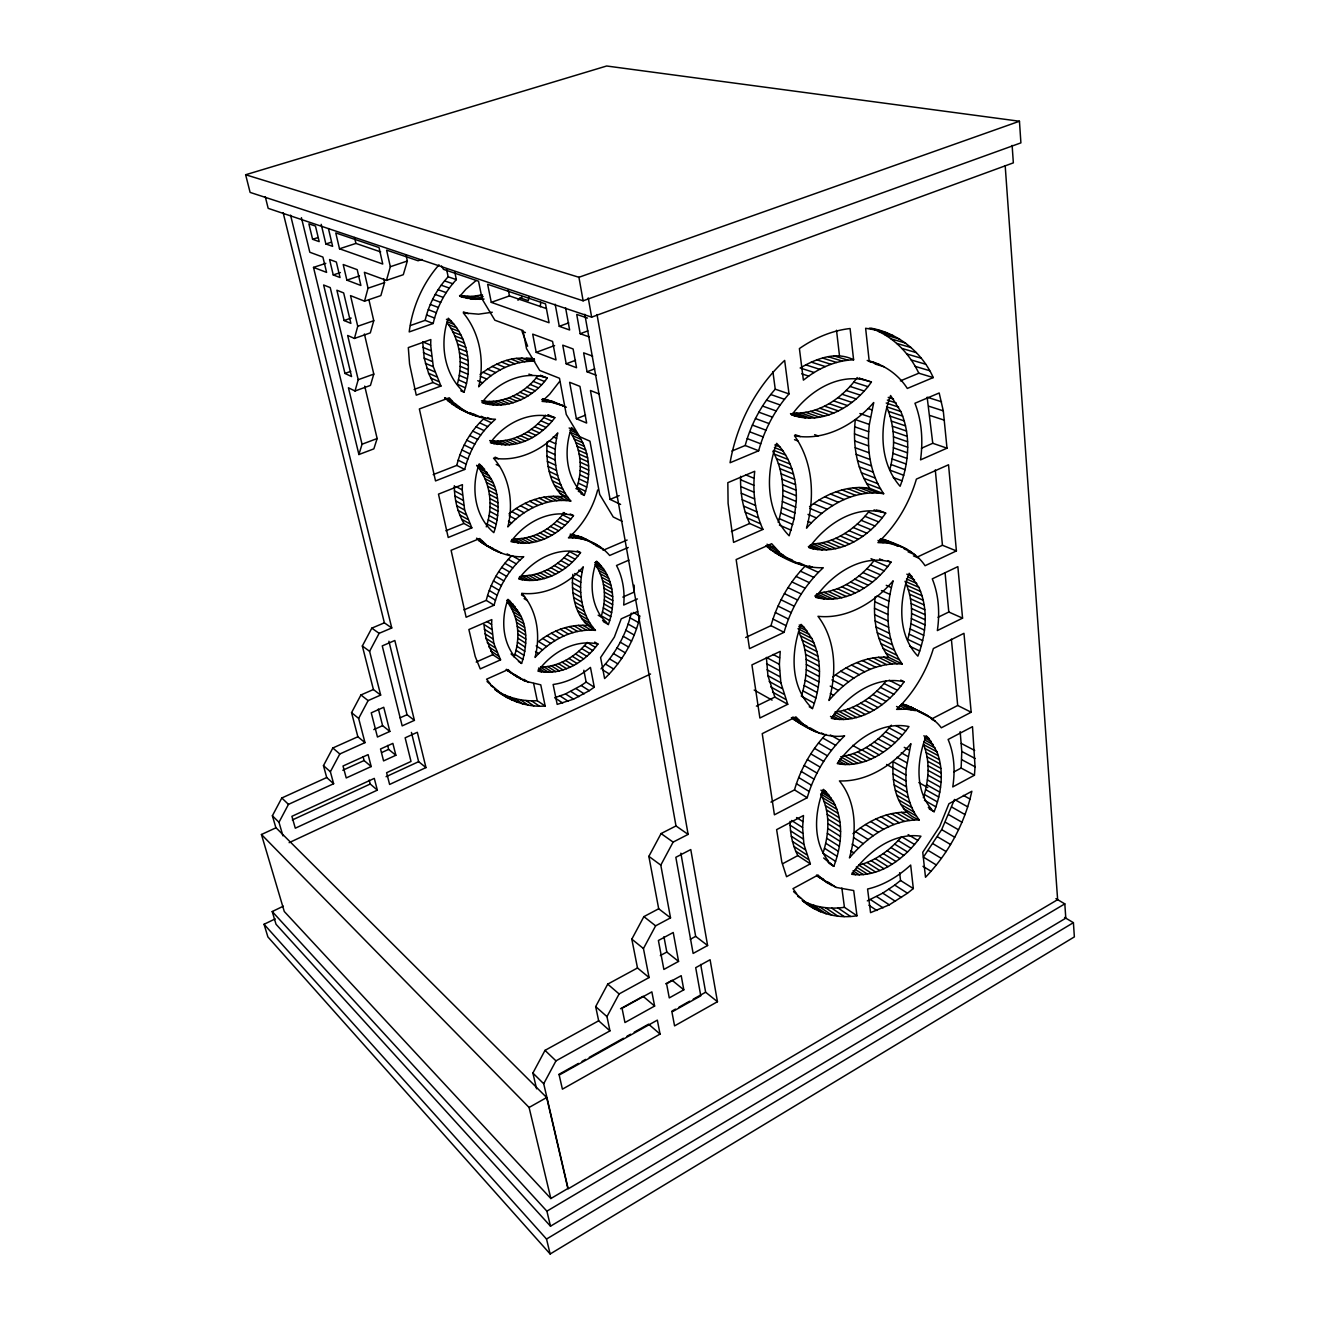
<?xml version="1.0" encoding="UTF-8"?>
<svg xmlns="http://www.w3.org/2000/svg" width="1320" height="1320" viewBox="0 0 1320 1320"><rect width="100%" height="100%" fill="white"/><g stroke="black" fill="none" stroke-linecap="round" stroke-linejoin="round"><path stroke-width="1.5" d="M634.144 585.156L634.128 592.086L622.842 597.086M953.947 771.903L961.141 768.058L961.785 751.459L960.168 731.626M460.779 390.802L463.996 392.221L465.382 387.816L457.314 384.285C463.237 363.528 460.251 339.669 446.803 322.377M465.382 387.816C472.379 363.858 467.082 335.495 448.288 318.219C439.51 343.117 443.734 374.038 463.996 392.221M975.051 766.788L972.493 726.66L948.106 739.481C954.459 754.363 955.185 771.078 952.776 786.918L974.441 775.219L975.051 766.788L961.719 759.677M778.239 522.439C785.169 499.207 784.905 472.725 772.827 451.192M486.271 526.845C493.218 506.484 490.891 482.08 476.635 465.333C500.231 476.949 501.567 510.378 493.812 532.653C474.227 516.169 470.844 486.915 479.209 463.848L484.688 469.359M796.257 501.484C797.181 480.661 791.488 458.584 776.671 443.322C765.534 473.286 765.534 511.681 789.162 535.804L794.095 518.743L796.257 501.484L782.76 495.874M814.357 703.279L801.339 696.152C808.021 675.378 808.88 651.568 798.583 631.785L811.767 638.434C822.904 660.132 820.908 686.317 812.476 708.576L809.242 706.778M514.107 656.981C520.294 639.078 519.238 617.711 507.523 602.25C528.611 613.536 528.627 643.351 521.582 663.432L518.413 661.386M835.577 861.366L822.954 853.215C829.207 834.141 830.511 812.047 820.644 793.93L833.432 801.702C844.14 821.601 841.632 845.922 833.794 866.365L829.059 863.28M430.666 345.13L430.832 339.553L408.309 347.589L409.563 364.007L416.262 395.175L440.946 386.05L433.306 366.712L430.666 345.13L422.697 341.847L424.198 358.083L428.571 373.263L432.993 382.503L440.946 386.05M762.96 529.403C754.578 511.368 752.532 490.908 754.726 471.273L727.832 482.674L728.095 503.415L733.573 542.388L762.96 529.403L749.678 523.495C742.83 508.81 740.074 492.409 740.635 476.289M584.248 495.396L577.038 487.212C582.763 469.194 581.113 448.305 570.438 432.415L578.919 436.111C590.535 453.387 591.178 476.19 584.248 495.396L580.882 493.779M570.768 501.022C547.024 497.59 523.446 509.553 507.853 526.928C513.744 503.481 509.784 476.685 493.531 458.139C517.556 462.016 541.909 450.632 557.783 432.91C552.024 455.928 555.027 482.46 570.768 501.022C549.45 491.32 545.556 462.924 547.206 441.82M883.674 493.713L869.781 488.351C856.003 468.484 852.687 443.173 855.327 419.595L869.352 424.446C866.646 448.173 869.864 473.682 883.674 493.713C853.891 489.027 825.363 506.401 806.504 528.165C815.001 497.59 813.367 462.264 794.475 435.765C824.637 441.342 854.469 424.858 873.724 402.534L869.352 424.446M462.231 489.868L462.429 484.638L438.487 494.126L448.222 537.487L471.834 527.851L464.64 510.031L462.231 489.868L455.911 486.519M609.675 620.582L601.375 615.846C606.54 598.917 605.566 579.249 595.171 564.448L603.537 568.92C614.773 585.007 614.955 606.573 608.371 624.525L603.388 621.654M903.705 475.266L889.68 470.085C895.224 449.41 895.372 426.608 886.595 406.791L900.784 411.477C911.08 435.138 909.051 462.561 900.108 486.288C878.46 461.654 879.73 424.66 890.604 395.538L900.784 411.477M595.419 630.382C580.222 613.321 577.764 588.258 583.308 566.808C568.062 584.051 545.111 595.897 521.697 593.323C537.372 610.335 540.705 635.646 535.045 657.459C550.044 640.546 572.286 628.237 595.419 630.382C575.421 620.548 570.867 594.594 572.863 574.315M902.236 664.026C873.378 661.666 846.995 679.404 828.943 700.474C836.896 672.705 836.121 640.052 817.987 616.308C847.258 619.427 874.78 602.349 893.161 580.784C885.406 608.041 884.945 640.183 902.236 664.026L888.805 657.409C875.985 640.183 872.916 617.578 875.193 596.689M779.377 664.339L780.236 651.387L751.938 664.884L759.891 718.014L787.743 704.286L780.846 682.754L779.377 664.339L766.409 657.409L767.91 675.691L774.84 697.092L787.743 704.286M921.327 645.793L907.764 639.358C912.978 620.449 913.506 599.395 905.074 581.295L918.803 587.301C928.702 608.998 926.195 634.392 917.862 656.155C896.957 634.243 899.134 599.759 909.199 573.309L918.803 587.301M491.601 624.525L491.815 619.591L468.88 629.541L475.216 656.502L480.233 668.91L500.577 659.851L493.795 643.385L491.601 624.525L486.915 621.538M919.248 819.918C895.95 811.453 891.841 783.255 893.062 761.64L906.18 768.966C904.909 786.67 907.896 805.712 919.248 819.918C891.33 819.588 866.778 837.441 849.436 857.918C856.894 832.606 856.878 802.263 839.421 780.928C867.751 781.918 893.31 764.56 910.932 743.655L906.18 768.966M802.609 827.508L803.5 815.512L776.622 829.636L781.803 862.026L786.555 876.711L810.348 863.857L803.913 844.404L802.609 827.508L791.587 820.479M923.323 797.742C928.785 780.714 930.32 761.607 923.653 744.678L936.919 751.789C944.394 771.094 941.441 792.841 934.131 811.717L929.23 808.912M540.342 306.735L540.705 302.181M528.908 296.818L528.33 300.679L519.849 297.775M969.986 799.045L971.866 791.257L948.932 803.748L939.724 826.468L922.762 852.274L925.501 877.255C946.539 855.442 962.032 828.3 969.986 799.045L963.385 795.382M601.045 668.91C615.747 653.367 626.389 633.963 631.257 613.107M637.626 611.457L621.241 618.816L614.344 637.131L600.6 657.541L604.61 678.562C621.819 662.244 634.243 640.893 639.655 617.777M410.487 325.495L425.139 320.347C428.917 304.177 436.821 288.964 448.156 276.804L446.572 269.296M439.015 264.858C422.582 283.536 412.286 307.312 409.2 331.93L433.158 323.483C436.969 307.197 444.922 291.868 456.34 279.625L454.773 272.052M433.174 474.622L456.786 465.399C461.01 447.843 470.266 431.508 483.367 419.067L491.502 422.779L495.462 419.248C476.702 418.77 458.337 410.371 444.626 397.765C455.119 401.296 461.785 411.18 472.444 414.628M364.716 386.116L377.14 438.537L373.857 448.866L358.908 454.526L362.043 444.23L348.43 387.783L355.014 391L358.215 379.714L347.671 335.478L354.436 338.432L357.736 326.271L350.526 295.63L364.534 301.174L380.87 295.597L384.549 282.612L383.641 278.652M364.534 301.174L368.033 288.205L364.37 272.299L386.447 280.401L403.293 274.709L407.352 261.013L406.147 255.502M452.611 401.395L449.245 397.815L419.364 408.969L435.517 480.925L464.739 469.441C469.012 451.786 478.335 435.336 491.502 422.779M463.963 609.906L486.238 600.369C490.43 583.457 499.422 567.798 511.88 555.637L519.932 560.175L523.743 556.677C507.029 557.733 491.502 549.78 478.368 540.21L493.713 549.648M486.305 544.698L479.688 538.543L451.093 550.308L466.125 617.248L494.109 605.203C498.349 588.192 507.391 572.434 519.932 560.175M368.907 299.706L373.758 320.71L370.31 332.887L354.436 338.432M597.663 489.951C592.944 508.332 582.747 525.327 568.441 537.851C583.902 537.158 599.593 543.592 609.659 555.472L628.221 547.486M386.447 280.401L390.324 266.722L386.611 250.123L418.077 260.766L421.954 259.462M364.402 333.993L373.791 374.104L370.441 385.407L355.014 391M731.923 451.028L745.189 445.5C750.816 424.792 761.029 405.289 775.236 389.169L772.893 371.596M758.67 450.763C764.379 429.874 774.691 410.19 789.013 393.904L784.658 360.426C755.749 387.222 736.824 424.066 730.059 462.759L758.67 450.763L745.189 445.5M745.652 637.527L770.979 625.647C777.216 603.455 788.914 582.763 805.018 566.247L818.416 572.385L823.251 567.715C802.312 568.425 781.918 558.789 765.913 545.869C777.892 549.07 785.796 559.036 797.164 563.392M779.196 551.925L771.672 543.708L736.147 559.564L749.496 648.648L784.063 632.33C790.383 609.939 802.197 589.083 818.416 572.385M770.929 802.098L794.491 789.904C800.481 769.279 811.305 750.057 825.94 734.332M811.058 729.547L802.989 724.004L795.894 716.909L762.234 733.639L774.411 814.819L807.213 797.726C814.028 774.328 827.013 752.73 844.618 735.851C825.016 738.755 806.767 728.673 791.389 717.684M936.342 864.98L923.422 857.125L941.672 829.62L954.508 799.458L967.692 806.833M275.847 827.574L272.382 815.76L281.803 797.989L326.716 777.546L333.63 783.733L288.469 804.375L278.982 822.278L282.925 835.84M380.655 695.079L373.411 689.518L362.34 645.991L371.811 628.138L384.367 622.826L391.76 627.973L379.12 633.336L369.6 651.321L380.655 695.079L368.115 700.606L358.661 718.41L364.98 742.632L339.801 753.984L330.379 771.755L333.63 783.733M326.716 777.546L323.466 765.649L332.822 747.994L357.868 736.758L364.98 742.632M357.868 736.758L351.549 712.668L360.921 694.98L373.411 689.518M536.596 1088.818L532.884 1073.044L545.011 1050.373L598.669 1020.789L609.956 1030.87L555.967 1060.868L543.708 1083.736L568.178 1188.825L1057.633 899.662L1005.18 165.627M670.527 917.862L658.696 908.77L648.862 856.366L661.072 833.563L675.988 825.94L688.116 834.388L673.117 842.111L660.792 865.128L670.527 917.862L655.628 925.832L643.451 948.552L649.077 977.543L619.113 993.943L606.969 1016.614L609.956 1030.87M598.669 1020.789L595.666 1006.615L607.712 984.143L637.494 967.972L649.077 977.543M637.494 967.972L631.818 939.147L643.88 916.624L658.696 908.77M559.498 381.596L549.681 394.185L542.107 401.395L551.199 402.204L564.086 406.015L542.784 398.673L551.199 402.204M917.829 840.428L920.947 836.203C892.584 832.062 867.224 852.538 851.647 874.269C878.114 877.916 902.335 860.31 917.829 840.428L908.127 834.603M905.768 730.884L908.985 726.561C880.044 720.736 853.182 741.279 837.243 763.603C864.237 768.768 889.861 751.278 905.768 730.884L895.834 725.587M904.101 681.78C874.945 675.246 847.44 695.772 831.352 718.344C860.491 724.433 888.063 704.517 904.101 681.78L900.751 680.097M891.049 562.122C861.399 553.674 832.095 574.068 815.595 597.333C845.245 605.303 874.599 585.568 891.049 562.122L887.634 560.637M885.703 513.134C855.871 503.893 825.808 524.188 809.127 547.767C838.992 556.512 869.072 536.893 885.703 513.134L878.79 510.378M793.204 413.028C819.142 414.414 842.622 397.832 857.241 377.536M862.868 379.566C834.57 374.517 807.708 392.815 791.835 414.909C822.112 425.782 854.287 406.659 871.414 382.024L859.336 378.444M597.96 644.044C574.695 638.748 551.298 652.74 537.966 671.17C561.231 676.219 584.661 662.558 597.96 644.044L594.677 642.081M580.536 552.635C556.924 546.315 532.422 560.076 518.777 578.985C542.388 585.024 566.923 571.642 580.536 552.635L577.219 550.885M570.158 513.958L573.49 515.625C561.66 531.844 542.504 543.856 521.977 543.279L513.892 538.84C533.791 539.434 552.535 528.132 564.284 512.572M548.097 414.81L554.829 417.697C540.788 436.887 512.837 452.727 489.769 440.566C511.285 443.702 532.752 432.168 545.506 415.239M481.486 400.834C503.167 404.316 525.014 392.882 537.9 375.787M547.255 378.015C523.05 369.683 496.353 382.75 482.031 402.633C506.253 410.652 532.983 397.98 547.255 378.015L540.507 375.309M842.044 756.476C861.894 753.291 878.971 740.487 891.396 725.175M847.968 719.218L834.884 712.074C855.525 709.549 873.493 696.547 886.347 680.74M832.87 599.082L819.489 592.779C841.401 591.112 860.624 577.417 874.005 560.654L887.683 566.577M826.683 549.879L813.186 543.939C835.362 542.685 854.947 528.99 868.494 512.077L882.288 517.638M548.493 672.26L540.49 667.128C558.871 666.831 575.817 656.419 587.202 642.444L595.403 647.344M529.617 580.453L521.565 575.817C540.342 576.147 557.964 565.834 569.63 551.595L577.913 556.017M871.53 873.246L858.825 865.128C875.787 860.805 890.34 849.799 901.626 836.682L914.545 844.47M480.067 374.484C495.016 363.149 516.302 352.852 534.715 361.234C513.348 360.608 492.904 371.332 478.681 386.826C484.803 361.581 480.133 333.102 463.27 312.856L478.599 314.176L492.278 312.229M852.967 833.662C867.817 821.255 886.462 811.784 906.23 812.295M508.976 513.86C523.594 501.534 543.196 494.092 562.419 496.914M832.854 676.979C848.48 664.438 868.411 655.512 888.805 657.409M907.483 893.211L913.324 888.558L910.668 865.062C898.458 876.232 883.855 885.291 867.586 889.02L870.557 912.648L889.3 904.827L907.483 893.211L894.729 885.093L882.75 893.145L867.322 900.867M894.729 885.093L900.537 880.489L899.63 872.701M517.935 300.217L522.291 296.851M808.698 376.117L803.385 380.143L799.409 348.579C814.44 338.118 831.781 330.577 850.08 328.531L853.611 359.799C837.391 360.36 821.832 366.811 808.698 376.117L801.735 373.84M809.523 506.715C826.303 493.449 848.182 484.737 869.781 488.351M476.124 280.5L465.861 289.262L459.888 296.274L471.801 299.079L484.06 299.046M587.185 625.564C569.63 623.832 552.189 630.779 538.577 641.536L546.595 646.536M589.297 690.673L594.28 687.192L590.452 667.392C579.777 676.219 566.89 682.605 553.113 684.486L557.188 704.385L573.589 699.138L589.297 690.673L581.179 685.509L565.538 693.908L554.697 697.736L562.683 703.015M581.179 685.509L586.146 682.06L583.836 670.246M275.187 918.901L264.049 924.28L267.877 936.903L550.159 1254L1074.364 936.886L1073.407 922.663L1064.58 917.433M550.159 1254L546.529 1239.051L1073.407 922.663M283.354 906.18L272.217 911.543L276.028 924.264L550.506 1226.197L1065.801 918.159L1064.811 903.87L1055.918 898.656M550.506 1226.197L546.892 1211.166L1064.811 903.87M550.852 1198.543L567.864 1188.511L546.678 1097.53L276.028 827.772L261.442 834.504L284.278 911.493L550.852 1198.543L529.089 1107.464L261.442 834.504M853.611 359.799C835.939 350.774 815.991 358.825 800.184 367.983L814.143 372.504M529.089 1107.464L546.678 1097.53M660.066 1034.072L562.403 1089.165L559.185 1075.074L657.343 1020.129L660.066 1034.072L648.582 1024.171L634.194 1032.207M717.453 1001.715L674.569 1025.888L671.929 1011.961L700.771 995.824L695.706 967.675L710.094 959.739L717.453 1001.715L705.639 992.227L700.672 964.409M558.673 1074.48L578.457 1063.409M582.054 1061.395L585.651 1059.382M589.248 1057.37L623.403 1038.246M627 1036.233L630.597 1034.22M671.88 1011.12L675.444 1009.124M678.991 1007.143L689.65 1001.17M693.198 999.191L705.639 992.227M654.621 1006.054L624.954 1022.538L622.05 1008.298L651.865 991.864L654.621 1006.054L643.087 996.303L620.532 1008.727M683.809 989.818L669.273 997.903L666.583 983.73L681.202 975.678L683.809 989.818L672.111 980.298L665.692 983.829M678.562 961.405L663.878 969.441L658.399 940.5L673.233 932.497L678.562 961.405L666.814 952.05L663.943 936.721M707.602 945.516L693.132 953.436L675.84 857.307L690.772 849.552L707.602 945.516L695.673 936.375L680.856 853.182M660.33 955.564L666.814 952.05M690.294 939.295L695.673 936.375M782.595 863.758L797.808 855.607L810.348 863.857M915.568 710.638L906.361 709.186L896.61 709.385C913.885 692.753 926.508 671.467 933.372 648.533L963.963 633.319L971.173 712.239L941.308 727.798C931.903 715.077 916.03 709.929 902.236 703.741L919.924 711.958M931.458 719.053L957.693 705.474L971.173 712.239M962.56 618.139L937.365 630.564C939.873 613.288 938.899 595.155 932.266 578.853L957.858 566.643L962.56 618.139L948.799 612.018L938.041 617.281M756.376 706.117L774.84 697.092M902.5 547.041L888.211 543.064L877.932 542.602C896.329 525.541 909.397 503.118 916.393 479.111L948.535 464.772L956.406 550.918L925.072 565.719C915.106 550.654 897.369 543.972 880.968 538.659M916.773 557.304L942.447 545.259L956.406 550.918M289.146 842.655L650.562 674.009M377.338 790.135L295.3 828.201L291.901 816.321L374.286 778.387L377.338 790.135L370.243 784.014L369.221 780.12M425.981 767.58L389.614 784.443L386.611 772.712L411.015 761.458L405.141 737.814L417.334 732.286L425.981 767.58L418.638 761.673L411.411 732.418M292.33 819.967L370.243 784.014M386.067 776.704L418.638 761.673M371.2 766.54L346.236 777.958L343.018 766.012L368.099 754.627L371.2 766.54L364.089 760.534L363.066 756.591M395.868 755.271L383.575 760.897L380.523 749.001L392.865 743.391L395.868 755.271L388.641 749.38L387.635 745.437M342.804 770.236L364.089 760.534M381.645 752.565L388.641 749.38M389.846 731.428L377.454 737.022L371.25 712.833L383.74 707.272L389.846 731.428L382.602 725.67L378.378 709.038M414.414 720.357L402.171 725.885L382.255 645.892L394.828 640.497L414.414 720.357L407.038 714.714L388.905 641.239M373.791 729.613L382.602 725.67M400.075 717.832L407.038 714.714M637.428 598.933L623.683 605.055C624.954 591.558 622.891 577.549 616.506 565.505L628.897 560.125M476.19 662.046L492.772 654.703L500.577 659.851M947.001 448.173L920.535 459.871C923.159 440.93 921.904 421.195 914.941 403.26L939.18 392.98L943.288 410.85L947.001 448.173L932.761 443.289L921.459 448.239M731.428 531.498L749.678 523.495M603.091 550.308L627.115 540.029M870.969 328.168C898.342 333.234 921.954 352.192 933.24 377.57L907.318 388.443C898.276 374.253 883.558 364.204 867.191 360.475M900.389 380.886L918.819 373.213L933.24 377.57M599.33 394.02L590.436 390.505L610.071 499.406L619.163 495.611M445.863 530.788L463.947 523.446L471.834 527.851M576.378 418.721L586.658 423.06L579.942 386.364L569.63 382.288L576.378 418.721L585.568 415.123M592.647 356.136L583.638 352.836L587.053 371.761L594.627 368.89M362.043 444.23L377.14 438.537M566.197 363.808L576.543 367.752L573.111 348.959L562.749 345.163L566.197 363.808L575.553 360.294M587.482 318.07L576.724 314.424L580.189 333.729L587.845 330.891M536.201 352.358L556.034 359.931L552.568 341.418L532.702 334.125L536.201 352.358L554.598 345.56M414.1 389.45L432.993 382.503M555.176 304.227L559.267 326.337L568.722 322.872M265.254 196.647L268.174 208.345L591.64 317.147L1013.347 162.855L1012.126 145.414M583.126 300.811L1020.904 142.874L1019.452 121.242L606.672 66L245.636 174.751L250.107 192.406L583.126 300.811L578.935 277.283L245.636 174.751M358.215 379.714L373.791 374.104M344.965 373.428L351.549 376.546L330.231 287.595L323.631 285.004L344.965 373.428L350.757 371.349M578.935 277.283L1019.452 121.242M491.271 302.346L549.07 322.74L545.523 303.88L487.641 284.295L491.271 302.346L509.454 295.927L546.463 308.583M357.736 326.271L373.758 320.71M344.108 320.512L350.873 323.367L343.662 292.924L336.897 290.235L344.108 320.512L351.17 318.087M368.033 288.205L384.549 282.612M346.879 280.137L360.888 285.483L357.209 269.659L343.2 264.512L346.879 280.137L359.518 275.897M390.324 266.722L407.352 261.013M333.25 274.939L340.015 277.513L336.352 262.003L329.571 259.512L333.25 274.939L340.395 272.563M358.908 454.526L313.5 267.399L325.809 263.34M339.504 248.787L382.75 264.049L379.038 247.566L335.775 232.93L339.504 248.787L355.905 243.424L380.655 251.889M321.189 224.334L325.875 243.969L331.287 242.22M312.609 239.299L319.192 241.626L315.463 226.066L308.88 223.839L312.609 239.299L317.971 237.567M467.758 298.452L459.558 295.531L471.702 296.439L482.51 294.871M803.814 901.824C818.582 913.803 838.249 918.868 856.977 915.766L853.693 890.554L836.055 887.403L816.75 875.853M815.1 909.183L802.692 900.653C815.364 907.516 830.28 909.364 844.437 907.318L856.977 915.766M507.375 697.702L494.901 689.452C509.008 700.755 526.961 707.47 545.177 706.035L540.755 684.832L524.799 681.037L506.352 669.801L521.119 679.321M499.587 692.356C510.988 698.742 524.238 701.464 537.256 700.706L545.177 706.035M573.49 515.625C549.731 508.893 524.783 522.522 510.988 541.629L521.977 543.279M526.301 357.967L534.303 358.809M879.945 330.693L865.623 328.267L869.22 361.267L874.318 362.653M570.24 534.121L581.097 536.927L596.953 544.846M554.829 417.697C530.739 409.827 504.553 423.093 490.396 442.744L497.904 444.428M779.047 555.06L792.182 559.928M886.776 332.871L872.388 328.812C893.161 336.468 909.464 353.43 918.819 373.213M869.303 328.135L872.883 329.159M878.939 331.6L893.326 335.659M885.192 334.966L899.596 339.058M471.801 413.424L468.798 412.566L476.883 416.278M891.132 338.926L905.553 343.035M896.726 343.431L911.163 347.572M901.956 348.463L916.393 352.638M906.791 353.974L921.228 358.198M911.229 359.964L925.666 364.237M915.239 366.399L929.676 370.705M868.543 361.218L879.236 364.468M875.044 364.007L883.971 366.729M833.877 355.855L848.018 360.212M828.25 356.73L842.358 361.102M822.591 358.066L836.665 362.455M816.932 359.865L830.973 364.287M941.523 401.758L927.151 397.221L932.761 443.289M811.288 362.125L825.297 366.564M859.006 378.097L871.414 382.024M805.695 364.832L819.687 369.303M853.726 382.107L867.867 386.644M928.933 406.246L943.288 410.85M888.211 397.386L893.541 399.118M850.03 386.43L864.138 391.017M887.353 400.092L896.23 402.979M930.121 415.536L944.443 420.205M886.215 403.029L898.639 407.104M846.136 390.489L860.227 395.109M842.077 394.251L856.135 398.904M888.476 411.361L902.666 416.08M837.87 397.716L851.911 402.418M868.345 408.639L871.876 409.81M890.059 416.147L904.233 420.898M833.547 400.867L847.539 405.587M891.363 421.096L905.52 425.882M859.864 413.539L870.408 417.136M829.092 403.673L843.067 408.441M892.37 426.212L906.526 431.046M448.156 276.804L456.34 279.625M775.236 389.169L789.013 393.904M824.538 406.147L838.481 410.933M893.062 431.459L907.22 436.326M819.918 408.26L833.827 413.077M893.475 436.821L907.599 441.738M444.56 280.879L452.727 283.717M770.764 394.515L784.492 399.3M815.232 410.008L829.125 414.843M479.837 295.498L483.153 296.67M810.513 411.378L824.373 416.229M854.7 426.789L868.708 431.706M893.591 442.282L907.698 447.233M475.778 296.125L482.41 298.468M805.761 412.351L819.621 417.236M325.875 243.969L332.64 246.361L328.433 228.575M559.267 326.337L569.646 330L565.57 307.725M580.189 333.729L589.149 336.88M441.193 285.186L449.344 288.073M766.507 400.141L780.219 404.976M471.702 296.439L479.968 299.376M801.025 412.962L814.852 417.846M467.627 296.455L475.877 299.376M796.323 413.16L810.117 418.06M854.469 433.901L868.445 438.883M893.393 447.793L907.483 452.81M463.567 296.142L471.801 299.079M793.369 413.589L805.431 417.879M790.482 413.605L800.811 417.285M460.515 296.356L463.782 297.528M791.109 414.463L796.273 416.295M438.075 289.724L446.193 292.627M762.531 406.048L776.209 410.949M892.897 453.37L906.972 458.419M854.634 440.896L868.609 445.929M892.122 458.947L906.18 464.046M435.204 294.459L443.305 297.412M758.851 412.186L772.481 417.153M855.211 447.728L869.17 452.81M814.638 434.659L818.087 435.913M891.049 464.524L905.074 469.672M525.409 332.558L522.027 331.32L527.62 346.252M856.185 454.361L870.127 459.492M432.613 299.376L440.698 302.363M755.452 418.539L769.048 423.571M463.419 311.883L468.336 313.714M795.135 434.676L800.266 436.573M467.329 412.022L460.103 408.969M857.554 460.779L871.464 465.943M794.508 439.675L797.923 440.962M893.293 477.543L902.038 480.81M430.303 304.441L438.356 307.461M752.384 425.089L765.946 430.171M859.287 466.917L873.197 472.147M861.399 472.774L875.292 478.055M428.274 309.639L436.326 312.708M749.628 431.788L763.174 436.92M313.5 267.399L326.584 272.382L322.905 257.07L309.82 252.252L301.422 217.668M587.053 371.761L596.046 375.193M863.857 478.318L877.75 483.632M446.424 319.325L451.275 321.189M774.823 444.972L779.905 446.919M884.136 539.55L906.873 549.202M447.562 321.882L454.063 324.373M774.394 447.546L782.892 450.813M866.662 483.516L880.539 488.862M426.558 314.952L434.593 318.054M747.236 438.603L760.732 443.8M448.503 324.637L456.621 327.772M773.718 450.384L785.598 454.987M531.135 358.314L534.501 359.617M864.435 487.674L878.295 493.053M551.463 400.884L566.395 407.253M798.138 722.221L806.998 726.132M450.829 328.218L458.947 331.386M774.428 454.13L788.023 459.426M858.941 487.492L872.784 492.888M425.139 320.347L433.158 323.483M521.4 358L529.798 361.284M853.347 487.822L867.174 493.218M452.909 331.98L461.026 335.164M776.556 458.766L790.152 464.079M516.466 358.446L524.832 361.729M847.671 488.631L861.465 494.059M454.74 335.89L462.874 339.108M778.387 463.617L791.967 468.963M511.516 359.271L519.865 362.571M841.945 489.934L855.707 495.38M456.324 339.95L464.459 343.183M779.905 468.649L793.485 474.045M506.583 360.492L514.899 363.808M836.187 491.733L849.932 497.211M540.26 375.573L543.642 376.926M876.496 509.933L881.678 511.995M874.054 509.85L877.503 511.219M457.627 344.14L465.762 347.408M781.11 473.847L794.673 479.292M501.683 362.092L509.982 365.425M830.445 494.01L844.156 499.521M528.908 374.104L532.257 375.457M536.085 378.097L544.516 381.496M458.683 348.43L466.818 351.714M782.001 479.193L795.547 484.671M496.832 364.072L505.114 367.438M824.752 496.765L838.431 502.309M533.164 381.364L541.58 384.78M864.913 516.318L878.691 521.928M459.476 352.803L467.593 356.12M782.578 484.671L796.108 490.198M492.096 366.432L500.346 369.814M819.109 499.983L832.755 505.56M530.079 384.417L538.477 387.865M861.151 520.311L874.912 525.954M485.76 545.143L493.779 548.807M459.97 357.258L468.105 360.608M745.75 474.886L754.116 478.335M782.826 490.231L796.339 495.808M487.459 369.154L495.693 372.553M813.582 503.646L827.194 509.256M526.845 387.272L535.227 390.736M857.241 524.04L870.969 529.716M460.218 361.762L468.336 365.128M422.862 347.325L430.832 350.658M482.955 372.224L491.172 375.639M740.52 479.737L753.885 485.314M809.869 508.431L821.749 513.397M547.173 399.613L555.621 403.128M881.1 538.939L893.145 543.956M523.479 389.878L531.828 393.376M853.198 527.488L866.893 533.214M904.134 548.889L911.031 551.76M906.576 705.078L928.009 715.803M879.615 539.467L888.211 543.064M908.044 551.826L914.941 554.713M541.645 399.498L546.694 401.626M877.981 540.441L883.13 542.602M913.423 555.868L918.605 558.03M460.168 366.284L468.286 369.683M782.364 501.567L795.861 507.226M519.981 392.254L528.313 395.769M849.007 530.656L862.686 536.415M480.265 376.299L486.816 379.054M808.005 514.371L816.469 517.935M423.373 352.753L431.327 356.103M740.718 486.568L754.05 492.195M516.367 394.383L524.683 397.897M844.717 533.511L858.363 539.286M459.855 370.821L467.973 374.253M781.654 507.276L795.135 512.985M424.198 358.083L432.151 361.465M477.741 380.704L482.641 382.8M741.279 493.234L754.611 498.927M808.005 521.433L811.387 522.868M512.655 396.231L520.955 399.778M840.345 536.035L853.957 541.86M459.278 375.342L467.379 378.807M780.648 512.985L794.095 518.743M508.86 397.815L517.143 401.379M835.89 538.246L849.486 544.087M547.882 415.239L551.248 416.691M425.353 363.297L433.306 366.712M742.236 499.752L755.535 505.478M879.549 558.921L882.964 560.406M505.015 399.135L513.282 402.699M831.369 540.094L844.948 545.968M458.436 379.846L466.505 383.344M779.328 518.678L792.742 524.486M569.135 427.993L574.216 430.204L578.919 436.111M871.018 558.673L874.418 560.142M906.823 574.167L911.971 576.394M543.708 417.516L552.106 421.162M501.105 400.158L509.355 403.738M569.893 430.106L576.675 433.042M826.832 541.596L840.394 547.486M907.632 576.79L914.496 579.777M426.805 368.362L434.758 371.827M743.556 506.055L756.855 511.83M816.932 875.919L823.498 879.07M906.477 578.935L916.773 583.423M497.178 400.884L505.411 404.481M822.278 542.751L835.808 548.658M540.82 420.766L549.202 424.43M779.377 525.063L791.092 530.194M870.474 564.861L884.12 570.817M572.467 435.633L580.948 439.362M493.234 401.329L501.452 404.926M817.723 543.527L831.237 549.45M428.571 373.263L436.524 376.761M745.239 512.127L758.538 517.968M489.291 401.462L497.491 405.058M574.266 439.032L582.763 442.778M906.84 585.387L920.551 591.426M537.784 423.819L546.15 427.515M866.778 568.821L880.391 574.827M485.38 401.296L493.548 404.91M810.381 544.714L822.178 549.912M430.65 377.998L438.603 381.513M747.285 517.952L760.567 523.826M483.12 401.56L489.654 404.448M575.85 442.596L584.331 446.358M809.325 545.853L817.74 549.582M908.325 589.677L922.036 595.749M482.542 402.237L485.809 403.689M808.335 546.629L813.384 548.856M534.583 426.657L542.933 430.369M862.917 572.534L876.513 578.589M577.187 446.308L585.684 450.07M909.546 594.165L923.241 600.254M553.245 436.837L556.611 438.339M886.264 585.321L891.38 587.598M578.292 450.12L586.789 453.931M910.47 598.802L924.165 604.923M531.234 429.264L539.566 433.01M858.907 575.982L872.487 582.07M579.166 454.063L587.647 457.875M911.13 603.587L924.808 609.757M549.054 440.781L555.753 443.8M881.463 590.584L889.977 594.429M527.785 431.656L536.085 435.402M854.782 579.15L868.345 585.271M579.777 458.089L588.258 461.934M911.493 608.504L925.155 614.707M524.205 433.785L532.505 437.547M850.558 582.021L864.089 588.159M766.986 544.236L775.302 548.014M487.476 417.565L490.726 419.05M546.876 445.434L555.241 449.245M877.057 595.798L888.938 601.211M448.206 401.049L456.209 404.695M481.156 416.262L486.04 418.473M809.143 565.818L812.493 567.352M580.156 462.181L588.621 466.042M911.576 613.519L925.221 619.756M452.001 404.002L460.004 407.665M473.319 413.853L481.42 417.549M770.071 549.351L783.354 555.423M798.897 562.666L807.246 566.478M520.542 435.649L528.825 439.428M846.236 584.562L859.749 590.749M455.961 406.642L463.996 410.322M774.444 552.42L787.76 558.509M788.783 559.053L802.131 565.158M546.694 450.813L555.06 454.657M580.272 466.323L588.736 470.217M874.731 601.689L888.294 607.909M911.377 618.618L925.006 624.888M516.796 437.266L525.063 441.061M841.846 586.806L855.327 592.993M479.606 422.829L487.723 426.591M800.432 571.181L813.796 577.368M513.001 438.587L521.235 442.398M837.408 588.703L850.872 594.924M580.14 470.514L588.605 474.424M910.882 623.766L924.495 630.086M546.86 456.142L555.208 460.02M874.483 608.239L888.03 614.526M509.14 439.642L517.357 443.47M832.936 590.255L846.368 596.491M513.249 674.091L516.928 675.807M579.76 474.721L588.225 478.665M910.124 628.963L923.72 635.316M476.058 426.855L484.143 430.633M505.263 440.418L513.463 444.246M796.042 576.411L809.374 582.648M828.432 591.459L841.846 597.729M547.338 461.356L555.687 465.267M874.632 614.658L888.145 620.994M501.369 440.896L509.553 444.741M823.944 592.301L837.342 598.587M579.15 478.912L587.582 482.889M909.084 634.161L922.663 640.563M497.475 441.078L505.642 444.939M548.163 466.471L556.512 470.415M875.143 620.911L888.641 627.28M472.725 431.095L480.793 434.923M493.597 440.979L501.748 444.823M791.901 581.922L805.2 588.208M816.733 593.67L828.432 599.197M815.727 595.006L824.059 598.95M578.275 483.103L586.707 487.096M490.858 442.183L494.109 443.734M814.77 595.963L819.769 598.339M610.071 499.406L620.598 504.405M549.302 471.438L557.65 475.414M876.034 626.951L889.531 633.369M469.639 435.55L477.691 439.411M788.007 587.664L801.273 594M585.601 491.271L577.17 487.245C565.092 470.052 564.729 446.886 571.577 427.564L574.216 430.204M909.579 646.156L919.726 651.007M550.77 476.239L559.102 480.233M877.305 632.775L890.769 639.226M575.899 488.548L579.249 490.165M578.308 491.271L581.658 492.888M552.519 480.843L560.868 484.869M878.922 638.319L892.386 644.82M466.785 440.204L474.82 444.081M784.377 593.637L797.61 600.022M554.582 485.232L562.931 489.274M880.902 643.599L894.349 650.116M495.115 457.132L498.366 458.716M556.924 489.39L565.273 493.465M622 521.251L613.239 516.978L599.692 494.472L589.957 441.16L579.694 436.689L566.264 414.447L559.482 378.262L539.682 370.441L526.532 348.678L523.017 330.561L494.868 320.215L482.18 299.128L478.533 281.209L443.504 269.363L441.474 265.98M883.212 648.549L896.659 655.099M464.211 445.005L472.23 448.915M781.06 599.791L794.26 606.243M559.548 493.284L567.897 497.376M885.852 653.153L899.299 659.736M496.204 464.459L499.455 466.059M557.881 496.435L566.214 500.544M883.724 657.129L897.138 663.745M461.917 449.955L469.904 453.898M778.041 606.094L791.208 612.595M553.261 496.303L561.561 500.428M878.509 657.294L891.924 663.927M548.576 496.567L556.858 500.676M873.197 657.938L886.578 664.587M459.904 455.02L467.89 458.997M775.351 612.529L788.486 619.096M543.84 497.178L552.123 501.319M867.817 659.027L881.166 665.709M478.83 464.887L482.047 466.488M799.227 624.987L804.16 627.462L811.767 638.434M798.732 626.719L806.965 630.861M539.105 498.184L547.355 502.326M862.372 660.577L875.704 667.277M479.061 468.402L487.113 472.444M797.973 628.716L809.506 634.524M563.145 512.523L566.478 514.206M481.255 471.653L489.308 475.712M458.188 460.168L466.158 464.194M772.992 619.063L786.093 625.68M534.385 499.537L542.602 503.712M856.911 662.59L870.226 669.322M562.518 514.816L570.834 519.024M889.152 680.212L900.851 686.136M483.236 475.101L491.287 479.177M800.58 635.91L813.763 642.592M484.968 478.698L493.02 482.79M529.683 501.27L537.9 505.444M802.296 640.249L815.463 646.965M851.466 665.033L864.749 671.797M456.786 465.399L464.739 469.441M559.713 518.017L568.012 522.258M770.979 625.647L784.063 632.33M884.07 683.48L897.402 690.294M486.453 482.443L494.505 486.568M803.698 644.787L816.865 651.519M525.046 503.349L533.231 507.54M846.037 667.92L859.303 674.718M556.76 521.037L565.042 525.294M880.489 687.39L893.805 694.237M487.69 486.321L495.742 490.462M804.82 649.506L817.971 656.271M581.097 536.927L589.462 541.249M520.492 505.774L528.66 509.982M593.719 543.625L600.435 547.09M840.691 671.22L853.908 678.067M918.357 711.381L931.722 718.278M577.137 535.59L585.486 539.913M553.641 523.858L561.908 528.132M595.32 545.275L603.718 549.615M876.76 691.069L890.043 697.95M931.837 719.384L935.187 721.116M488.664 490.297L496.716 494.472M805.629 654.373L818.779 661.171M573.045 534.583L581.378 538.906M901.048 704.517L911.047 709.698M570.504 534.765L577.154 538.213M899.712 705.721L906.361 709.186M489.39 494.389L497.442 498.58M569.514 536.135L572.831 537.867M806.157 659.356L819.274 666.204M896.56 706.481L901.543 709.071M516.054 508.53L524.188 512.77M550.407 526.449L558.657 530.755M835.428 674.933L848.628 681.813M872.899 694.501L886.166 701.415M961.29 743.457L974.672 750.453M489.852 498.547L497.887 502.755M806.355 664.471L819.472 671.352M547.041 528.841L555.274 533.164M868.906 697.669L882.156 704.616M511.747 511.599L519.865 515.872M831.93 679.899L843.447 685.954M961.785 751.459L975.133 758.505M490.05 502.755L498.085 506.995M543.576 530.986L551.793 535.326M806.272 669.653L819.373 676.582M864.831 700.557L878.047 707.536M773.124 654.472L779.625 657.904M509.207 515.839L515.674 519.271M595.716 561.775L599.065 563.558L603.537 568.92M830.231 686.103L838.431 690.459M923.835 735.817L928.818 738.457L936.919 751.789M540.012 532.9L548.212 537.256M860.656 703.147L873.856 710.16M489.984 507.012L498.019 511.285M594.709 562.584L601.392 566.131M805.876 674.916L818.961 681.879M924.561 737.896L931.21 741.428M584.925 538.577L594.231 544.434M925.056 740.223L933.355 744.645M536.382 534.551L544.566 538.923M856.432 705.457L869.599 712.486M454.327 485.694L454.459 490.842L462.363 495.049M910.717 706.794L917.12 710.556M597.102 567.418L605.467 571.873M923.653 741.889L935.269 748.11M508.447 521.235L511.665 522.967M830.313 693.544L833.58 695.31M489.67 511.285L497.689 515.592M805.183 680.212L818.251 687.208M598.818 570.537L607.183 575.025M532.686 535.953L540.854 540.342M852.143 707.438L865.293 714.499M566.857 554.779L575.124 559.218M889.152 727.914L902.368 735.009M600.303 573.82L608.668 578.325M925.056 748.555L938.322 755.683M961.141 768.058L974.441 775.219M454.459 490.842L454.921 495.907L462.808 500.148M766.54 663.663L779.493 670.642M489.093 515.559L497.112 519.898M528.957 537.091L537.108 541.481M804.193 685.542L817.228 692.587M847.82 709.104L860.97 716.183M601.59 577.253L609.956 581.773M926.195 752.614L939.444 759.775M563.92 557.783L572.187 562.237M885.621 731.791L898.821 738.936M525.195 537.949L533.33 542.355M843.496 710.424L856.614 717.535M454.921 495.907L455.68 500.874L463.567 505.147M767.052 669.768L779.988 676.78M602.63 580.816L610.995 585.354M927.069 756.855L940.302 764.033M488.252 519.832L496.254 524.188M802.906 690.855L815.941 697.933M521.416 538.527L529.534 542.933M839.173 711.414L852.274 718.542M578.837 570.174L582.153 571.972M904.249 747.351L909.199 750.04M560.851 560.587L569.085 565.076M881.941 735.454L895.125 742.632M603.438 584.48L611.803 589.034M927.663 761.244L940.896 768.454M455.68 500.874L456.753 505.725L464.64 510.031M517.638 538.824L525.74 543.246M767.91 675.691L780.846 682.754M487.162 524.057L495.165 528.445M604.015 588.241L612.364 592.812M833.893 714.153L843.694 719.532M927.993 765.748L941.226 772.992M557.65 563.194L565.867 567.699M878.13 738.87L891.28 746.081M574.695 573.523L581.312 577.154M901.246 752.796L907.83 756.409M511.797 539.467L518.248 543.015M832.969 715.902L839.487 719.482M456.753 505.725L458.122 510.411L466.01 514.75M769.131 681.417L782.051 688.512M511.368 540.688L514.586 542.454M604.345 592.086L612.694 596.689M830.478 716.397L835.362 719.103M928.059 770.385L941.259 777.661M554.317 565.57L562.518 570.091M874.203 742.038L887.337 749.281M458.122 510.411L459.772 514.948L467.659 519.321M770.698 686.895L783.601 694.039M572.534 577.731L580.784 582.302M896.973 757.267L906.823 762.729M604.444 595.98L612.777 600.616M927.845 775.104L941.044 782.413M633.319 612.463L640.052 616.192M550.885 567.732L559.086 572.269M870.177 744.926L883.278 752.202M459.772 514.948L461.719 519.304L469.606 523.677M772.596 692.125L785.515 699.303M604.296 599.94L612.629 604.577M927.366 779.905L940.533 787.231M572.336 582.813L580.586 587.416M547.371 569.646L555.538 574.216M866.068 747.549L879.153 754.858M630.069 617.842L638.467 622.545M603.916 603.916L612.249 608.586M926.624 784.74L939.774 792.115M543.79 571.329L551.941 575.899M861.877 749.875L874.945 757.202M572.467 587.812L580.701 592.449M892.798 767.712L905.916 775.071M754.182 690.063L772.084 700.111M852.621 745.355L861.564 750.387M886.627 764.462L893.772 768.487M918.835 782.562L927.778 787.578M830.296 734.959L840.031 740.438M603.306 607.893L611.622 612.595M925.617 789.607L938.751 797.016M507.111 553.872L510.312 555.687M540.128 572.748L548.262 577.335M857.653 751.888L870.705 759.247M821.403 732.946L824.637 734.778M476.553 538.181L482.889 541.761M572.913 592.713L581.146 597.366M628.138 624.08L636.52 628.815M792.858 716.991L799.309 720.637M892.914 773.635L905.999 781.028M951.868 807.13L965.019 814.572M495.38 549.714L501.765 553.327M791.703 717.601L802.989 724.004M810.232 727.963L819.934 733.458M489.704 547.14L497.673 551.661M802.477 724.383L815.397 731.709M481.981 542.833L489.918 547.321M793.996 719.647L806.916 726.973M536.448 573.903L544.566 578.506M853.397 753.588L866.432 760.963M602.448 611.886L610.764 616.588M924.346 794.491L937.464 801.933M508.266 559.35L516.302 563.904M822.657 737.946L835.626 745.305M573.672 597.498L581.905 602.167M893.376 779.377L906.444 786.819M532.719 574.794L540.82 579.414M849.139 754.957L862.141 762.366M924.462 800.299L935.929 806.85M625.861 630.25L634.227 635.019M948.832 814.754L961.95 822.244M528.99 575.404L537.075 580.041M598.174 615.219L601.491 617.116L608.371 624.525M844.866 755.997L857.868 763.422M574.744 602.118L582.962 606.82M894.201 784.905L907.269 792.38M504.851 563.277L512.869 567.864M818.482 743.028L831.418 750.453M525.261 575.751L533.346 580.387M840.642 756.707L853.611 764.164M602.58 620.367L605.896 622.264M928.307 807.328L934.131 811.717M576.114 606.573L584.331 611.308M895.389 790.202L908.424 797.709M839.685 758.951L849.403 764.544M623.238 636.306L631.587 641.107M945.417 822.261L958.518 829.802M519.503 576.527L525.938 580.239M838.794 760.832L845.262 764.577M577.78 610.846L585.997 615.598M896.907 795.234L909.942 802.774M501.649 567.418L509.635 572.038M814.522 748.357L827.426 755.815M519.106 577.896L522.324 579.744M837.969 762.382L841.203 764.263M579.744 614.889L587.961 619.658M898.772 799.986L911.79 807.543M581.971 618.717L590.188 623.502M900.949 804.424L913.968 812.014M620.284 642.213L628.601 647.064M941.672 829.62L954.723 837.243M498.663 571.741L506.632 576.394M810.81 753.885L823.68 761.392M584.446 622.281L592.68 627.082M903.441 808.533L916.459 816.139M582.846 625.301L591.063 630.135M901.395 812.328L914.397 819.967M495.924 576.23L503.877 580.915M807.345 759.594L820.198 767.151M578.408 625.383L586.608 630.217M617.017 647.971L625.317 652.856M896.445 812.79L909.43 820.446M937.563 836.831L950.582 844.503M521.433 594.908L524.634 596.805M573.919 625.828L582.104 630.663M891.38 813.697L904.349 821.37M524.106 598.62L527.307 600.534M493.433 580.866L501.369 585.568M804.16 765.468L816.981 773.074M569.382 626.604L577.549 631.471M886.264 815.017L899.201 822.723M613.437 653.548L621.72 658.465M933.141 843.827L946.143 851.565M564.844 627.742L572.979 632.61M881.083 816.783L894.003 824.505M491.221 585.618L499.125 590.354M801.273 771.457L814.06 779.13M560.307 629.227L568.425 634.111M609.576 658.911L617.826 663.861M875.886 818.961L888.789 826.716M928.422 850.608L941.374 858.396M584.496 645.579L592.68 650.512M507.49 599.759L515.476 607.068M823.069 790.119L826.27 792.033L833.432 801.702M506.814 600.418L513.166 604.263M820.908 790.168L828.91 795.003M489.274 590.469L497.161 595.237M798.699 777.546L811.453 785.268M555.803 631.059L563.904 635.959M870.689 821.535L883.558 829.323M821.7 792.412L831.303 798.22M581.641 648.549L589.826 653.499M898.194 840.51L911.097 848.331M509.603 605.22L517.572 610.054M605.434 664.026L613.668 669.025M511.467 608.371L519.437 613.222M822.509 797.626L835.296 805.414M551.347 633.204L559.433 638.137M865.524 824.521L878.377 832.342M487.608 595.386L495.495 600.204M796.438 783.717L809.16 791.472M578.655 651.321L586.806 656.304M894.63 844.123L907.516 851.977M513.101 611.688L521.07 616.555M824.109 801.537L836.896 809.341M514.503 615.153L522.472 620.037M825.429 805.645L838.2 813.466M546.991 635.679L555.043 640.629M602.695 669.916L609.262 673.942M860.425 827.887L873.246 835.741M922.977 866.332L931.045 871.266M575.536 653.928L583.671 658.928M890.951 847.522L903.804 855.409M893.079 543.444L897.22 546.001M486.238 600.369L494.109 605.203M794.491 789.904L807.213 797.726M515.674 618.75L523.644 623.65M826.468 809.919L839.239 817.773M572.303 656.304L580.42 661.32M887.155 850.674L899.993 858.611M516.582 622.462L524.552 627.38M542.718 638.467L550.754 643.434M827.227 814.357L839.982 822.244M855.409 831.616L868.214 839.52M517.259 626.274L525.228 631.207M568.969 658.482L577.071 663.514M827.689 818.944L840.428 826.864M883.261 853.595L896.066 861.547M853.71 837.688L863.28 843.645M517.688 630.168L525.64 635.135M827.855 823.647L840.592 831.583M565.554 660.429L573.639 665.478M879.285 856.234L892.072 864.22M517.852 634.128L525.806 639.111M827.755 828.448L840.46 836.418M536.167 645.909L542.569 649.918M562.056 662.145L570.141 667.211M852.126 844.107L858.495 848.1M875.243 858.611L888.014 866.63M558.509 663.613L566.577 668.695M871.167 860.689L883.922 868.725M517.77 638.137L525.723 643.154M827.359 833.332L840.048 841.335M586.146 682.06L594.28 687.192M900.537 880.489L913.324 888.558M535.524 651.552L538.708 653.565M850.691 850.855L853.875 852.868M554.928 664.834L562.98 669.933M796.57 817.558L802.873 821.568M867.058 862.471L879.797 870.54M517.44 642.18L525.376 647.212M826.666 838.266L839.355 846.301M551.314 665.808L559.35 670.906M862.933 863.957L875.655 872.058M491.7 629.392L483.879 624.409L485.974 638.319L492.772 654.703M516.862 646.239L524.799 651.288M825.709 843.232L838.365 851.317M547.701 666.517L555.72 671.632M544.087 666.946L552.09 672.078M856.317 866.993L867.422 874.104M484.275 629.161L492.096 634.178M790.036 821.386L790.102 825.231L802.692 833.299M516.038 650.281L523.957 655.363M576.081 688.644L584.166 693.841M824.472 848.232L837.111 856.35M888.805 889.3L901.527 897.468M855.442 869.55L863.362 874.649M538.543 668.052L544.913 672.16M853.05 870.771L859.37 874.863M484.984 633.798L492.805 638.847M790.102 825.231L790.548 830.841L803.137 838.942M514.981 654.308L522.885 659.422M538.23 669.751L541.414 671.814M852.307 872.685L855.459 874.731M570.867 691.449L578.919 696.663M882.75 893.145L895.455 901.345M511.038 653.977L521.582 663.432M485.974 638.319L493.795 643.385M790.548 830.841L791.34 836.253L803.913 844.404M823.663 858L833.794 866.365M827.838 861.811L830.989 863.857M487.261 642.691L495.082 647.773M791.34 836.253L792.478 841.467L805.035 849.634M565.538 693.908L573.589 699.138M876.628 896.56L889.3 904.827M488.829 646.882L496.633 651.997M792.478 841.467L793.93 846.433L806.47 854.65M560.142 696.003L568.161 701.266M870.441 899.58L883.08 907.863M490.66 650.892L498.481 656.023M793.93 846.433L795.712 851.153L808.252 859.386M868.939 905.272L876.826 910.486M523.891 679.305L528.627 682.44M518.496 676.846L524.799 681.037M828.217 882.189L836.055 887.403M506.319 669.306L517.572 677.308M816.486 875.094L828.201 883.542M819.489 877.338L832.029 885.654M531.531 700.837L539.434 706.167M838.018 907.995L850.525 916.443M525.888 700.507L533.759 705.853M831.699 908.111L844.189 916.591M520.327 699.748L528.182 705.094M825.511 907.698L837.986 916.212M514.899 698.544L522.736 703.906M819.489 906.757L831.946 915.272M487.047 681.533L502.672 694.782M509.619 696.91L517.423 702.273M793.584 891.627L810.018 906.097M813.648 905.256L826.089 913.786M490.924 685.624L494.026 687.753M504.504 694.848L512.308 700.194M797.676 896.23L800.778 898.359M808.038 903.226L820.479 911.757M495.115 689.337L498.217 691.465M802.131 900.355L805.233 902.484M371.811 628.138L379.12 633.336M661.072 833.563L673.117 842.111M362.34 645.991L369.6 651.321M648.862 856.366L660.792 865.128M360.921 694.98L368.115 700.606M643.88 916.624L655.628 925.832M351.549 712.668L358.661 718.41M631.818 939.147L643.451 948.552M332.822 747.994L339.801 753.984M607.712 984.143L619.113 993.943M510.659 601.672L507.969 599.313C501.336 617.727 501.897 640.035 514.189 656.023M323.466 765.649L330.379 771.755M595.666 1006.615L606.969 1016.614M826.27 792.033L823.399 789.36C814.72 812.146 812.245 840.922 828.399 861.069M599.065 563.558L596.541 561.182C589.99 579.232 590.023 600.996 601.491 617.116M511.021 672.424L508.035 669.587L486.568 679.206L490.132 683.661M281.803 797.989L288.469 804.375M545.011 1050.373L555.967 1060.868M812.476 708.576C789.756 687.274 790.779 651.503 801.108 624.36L804.16 627.462M272.382 815.76L278.982 822.278M532.884 1073.044L543.708 1083.736M821.172 878.212L818.02 875.028L792.973 888.657L796.686 893.755M928.818 738.457L926.195 735.768C917.251 759.016 914.199 788.997 931.573 809.209M272.217 911.543L546.892 1211.166M264.049 924.28L546.529 1239.051M461.719 519.304L463.947 523.446M795.712 851.153L797.808 855.607M283.14 212.701L384.367 622.826M290.548 215.127L391.76 627.973M354.536 237.501L355.905 243.424M533.626 683.463L537.256 700.706M508.282 289.938L509.454 295.927M584.793 314.308L675.988 825.94M588.241 297.908L591.64 317.147M597.019 314.523L688.116 834.388M841.863 888.063L844.437 907.318M836.517 330.264L839.454 355.459M935.286 469.92L942.447 545.259M945.103 573.144L948.799 612.018M951.374 639.16L957.693 705.474"/></g></svg>
